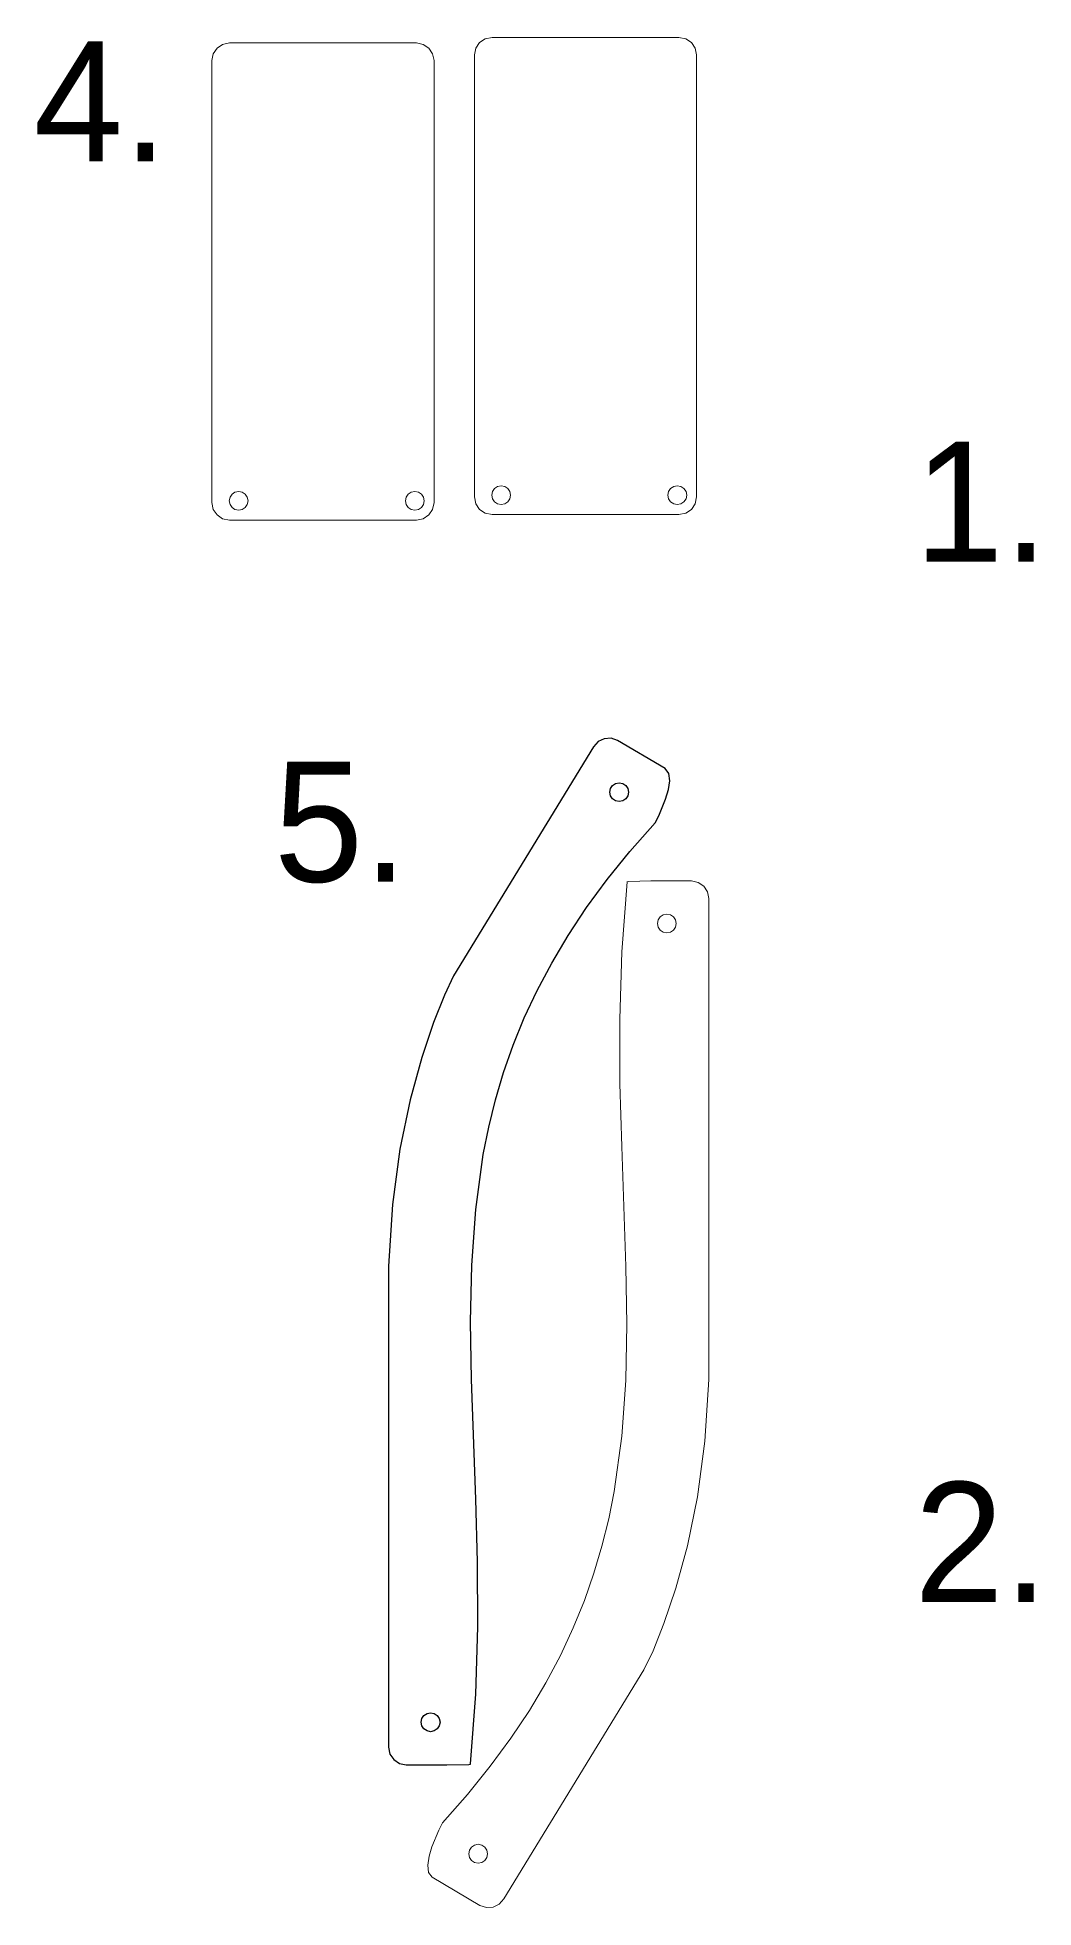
# Model space of a CAD drawing. Extents: x -110 to 546, y -59 to 410.
# Drawn here: x -109.5 to 14.9, y 176.8 to 410.5 of the extents above; entities that cross this region are included whole.
import ezdxf

# ---------------------------------------------------------------- set-up
doc = ezdxf.new("R2010")
doc.units = 0
doc.header["$MEASUREMENT"] = 0
doc.layers.get('0').update_dxf_attribs({"lineweight": 25, "true_color": 0xffffff})
doc.layers.add('Layer 1', color=7, linetype='BYLAYER', lineweight=5, true_color=0xffffff)
doc.styles.add('textstyle0', font='')
doc.styles.add('textstyle1', font='')
doc.styles.add('textstyle2', font='')
doc.styles.add('textstyle5', font='')
doc.styles.get('textstyle0').set_extended_font_data('Lexend Medium')
doc.styles.get('textstyle1').set_extended_font_data('Lexend Medium')
doc.styles.get('textstyle2').set_extended_font_data('Lexend Medium')
doc.styles.get('textstyle5').set_extended_font_data('Lexend Medium')

msp = doc.modelspace()

# ---------------------------------------------------------------- linework, layer by layer
for p, q in [((-39.49, 322.51), (-40.06, 321.85)), ((-38.73, 322.88), (-39.49, 322.51)), ((-37.89, 322.94), (-38.73, 322.88)), ((-37.06, 322.66), (-37.89, 322.94)), ((-31.11, 319.14), (-37.06, 322.66)), ((-40.06, 321.85), (-57.56, 293.24)), ((-30.65, 318.54), (-31.11, 319.14)), ((-30.55, 317.63), (-30.65, 318.54)), ((-38.04, 316.21), (-37.94, 316.66)), ((-37.94, 315.75), (-38.04, 316.21)), ((-37.94, 316.66), (-37.69, 317.04)), ((-37.69, 315.38), (-37.94, 315.75)), ((-37.69, 317.04), (-37.32, 317.29)), ((-37.32, 317.29), (-36.86, 317.38)), ((-36.86, 317.38), (-36.41, 317.29)), ((-36.41, 317.29), (-36.03, 317.04)), ((-36.03, 317.04), (-35.78, 316.66)), ((-35.78, 315.75), (-36.03, 315.38)), ((-35.78, 316.66), (-35.69, 316.21)), ((-35.69, 316.21), (-35.78, 315.75)), ((-35.69, 316.21), (-35.69, 316.21)), ((-31.07, 315.34), (-30.72, 316.52)), ((-30.72, 316.52), (-30.55, 317.63)), ((-37.32, 315.12), (-37.69, 315.38)), ((-36.86, 315.03), (-37.32, 315.12)), ((-36.4, 315.12), (-36.86, 315.03)), ((-36.03, 315.38), (-36.4, 315.12)), ((-32.38, 312.35), (-31.93, 313.26)), ((-31.93, 313.26), (-31.07, 315.34)), ((-35.52, 308.8), (-32.38, 312.35)), ((-32.38, 312.35), (-32.38, 312.35)), ((-38.36, 305.27), (-35.52, 308.8)), ((-40.93, 301.77), (-38.36, 305.27)), ((-43.24, 298.3), (-40.93, 301.77)), ((-45.3, 294.85), (-43.24, 298.3)), ((-47.12, 291.42), (-45.3, 294.85)), ((-57.56, 293.24), (-58.69, 290.84)), ((-58.69, 290.84), (-60.06, 287.42)), ((-48.72, 287.99), (-47.12, 291.42)), ((-60.06, 287.42), (-61.54, 283.04)), ((-50.11, 284.58), (-48.72, 287.99)), ((-61.54, 283.04), (-62.99, 277.75)), ((-51.3, 281.17), (-50.11, 284.58)), ((-52.31, 277.76), (-51.3, 281.17)), ((-62.99, 277.75), (-64.26, 271.61)), ((-53.15, 274.35), (-52.31, 277.76)), ((-53.84, 270.93), (-53.15, 274.35)), ((-64.26, 271.61), (-65.18, 264.67)), ((-54.79, 264.05), (-53.84, 270.93)), ((-65.18, 264.67), (-65.67, 256.97)), ((-55.29, 257.1), (-54.79, 264.05)), ((-55.42, 250.03), (-55.29, 257.1)), ((-65.67, 256.97), (-65.67, 196.86)), ((-55.31, 242.82), (-55.42, 250.03)), ((-54.78, 227.85), (-55.31, 242.82)), ((-54.57, 220.02), (-54.78, 227.85)), ((-54.53, 211.92), (-54.57, 220.02)), ((-54.79, 203.52), (-54.53, 211.92)), ((-55.44, 194.78), (-54.79, 203.52)), ((-61.25, 200.82), (-60.87, 201.07)), ((-60.87, 201.07), (-60.42, 201.16)), ((-60.42, 201.16), (-59.96, 201.07)), ((-59.96, 201.07), (-59.59, 200.82)), ((-61.59, 199.99), (-61.5, 200.45)), ((-61.5, 199.53), (-61.59, 199.99)), ((-61.5, 200.45), (-61.25, 200.82)), ((-61.25, 199.16), (-61.5, 199.53)), ((-60.87, 198.91), (-61.25, 199.16)), ((-60.42, 198.81), (-60.87, 198.91)), ((-59.96, 198.91), (-60.42, 198.81)), ((-59.59, 199.16), (-59.96, 198.91)), ((-59.59, 200.82), (-59.34, 200.45)), ((-59.34, 199.53), (-59.59, 199.16)), ((-59.34, 200.45), (-59.24, 199.99)), ((-59.24, 199.99), (-59.34, 199.53)), ((-59.24, 199.99), (-59.24, 199.99)), ((-65.67, 196.86), (-65.5, 196.01)), ((-65.5, 196.01), (-65.03, 195.32)), ((-65.03, 195.32), (-64.33, 194.85)), ((-64.33, 194.85), (-63.49, 194.67)), ((-63.49, 194.67), (-58.4, 194.67)), ((-58.4, 194.67), (-55.65, 194.73)), ((-55.65, 194.73), (-55.42, 194.77)), ((-55.42, 194.77), (-55.44, 194.78))]:
    msp.add_line(p, q)
at = {"layer": 'Layer 1'}
for p, q in [((-87.1, 409.16), (-87.57, 408.46)), ((-86.4, 409.63), (-87.1, 409.16)), ((-85.55, 409.81), (-86.4, 409.63)), ((-62.2, 409.81), (-85.55, 409.81)), ((-61.34, 409.63), (-62.2, 409.81)), ((-60.64, 409.16), (-61.34, 409.63)), ((-60.17, 408.46), (-60.64, 409.16)), ((-54.78, 409.15), (-54.95, 408.3)), ((-54.3, 409.85), (-54.78, 409.15)), ((-53.61, 410.32), (-54.3, 409.85)), ((-52.75, 410.5), (-53.61, 410.32)), ((-29.4, 410.5), (-52.75, 410.5)), ((-28.55, 410.32), (-29.4, 410.5)), ((-27.85, 409.85), (-28.55, 410.32)), ((-27.38, 409.15), (-27.85, 409.85)), ((-27.2, 408.3), (-27.38, 409.15)), ((-87.57, 408.46), (-87.75, 407.61)), ((-87.75, 407.61), (-87.75, 352.38)), ((-60, 407.61), (-60.17, 408.46)), ((-60, 352.39), (-60, 407.61)), ((-54.95, 408.3), (-54.95, 353.08)), ((-27.2, 353.08), (-27.2, 408.3)), ((-85.48, 353.06), (-85.58, 352.6)), ((-85.23, 353.43), (-85.48, 353.06)), ((-84.86, 353.68), (-85.23, 353.43)), ((-84.4, 353.77), (-84.86, 353.68)), ((-83.95, 353.68), (-84.4, 353.77)), ((-83.57, 353.43), (-83.95, 353.68)), ((-83.32, 353.06), (-83.57, 353.43)), ((-83.23, 352.6), (-83.32, 353.06)), ((-63.48, 353.06), (-63.58, 352.6)), ((-63.23, 353.43), (-63.48, 353.06)), ((-62.86, 353.68), (-63.23, 353.43)), ((-62.4, 353.77), (-62.86, 353.68)), ((-61.95, 353.68), (-62.4, 353.77)), ((-61.57, 353.43), (-61.95, 353.68)), ((-61.32, 353.06), (-61.57, 353.43)), ((-61.23, 352.6), (-61.32, 353.06)), ((-54.95, 353.08), (-54.78, 352.22)), ((-52.69, 353.75), (-52.78, 353.29)), ((-52.78, 353.29), (-52.69, 352.83)), ((-52.44, 354.12), (-52.69, 353.75)), ((-52.69, 352.83), (-52.44, 352.46)), ((-52.06, 354.37), (-52.44, 354.12)), ((-51.61, 354.46), (-52.06, 354.37)), ((-51.15, 354.37), (-51.61, 354.46)), ((-50.78, 354.12), (-51.15, 354.37)), ((-50.52, 353.75), (-50.78, 354.12)), ((-50.78, 352.46), (-50.52, 352.83)), ((-50.43, 353.29), (-50.52, 353.75)), ((-50.52, 352.83), (-50.43, 353.29)), ((-50.43, 353.29), (-50.43, 353.29)), ((-30.69, 353.75), (-30.78, 353.29)), ((-30.78, 353.29), (-30.69, 352.83)), ((-30.44, 354.12), (-30.69, 353.75)), ((-30.69, 352.83), (-30.44, 352.46)), ((-30.06, 354.37), (-30.44, 354.12)), ((-29.61, 354.46), (-30.06, 354.37)), ((-29.15, 354.37), (-29.61, 354.46)), ((-28.78, 354.12), (-29.15, 354.37)), ((-28.52, 353.75), (-28.78, 354.12)), ((-28.78, 352.46), (-28.52, 352.83)), ((-28.43, 353.29), (-28.52, 353.75)), ((-28.52, 352.83), (-28.43, 353.29)), ((-28.43, 353.29), (-28.43, 353.29)), ((-27.38, 352.22), (-27.2, 353.08)), ((-87.75, 352.38), (-87.57, 351.53)), ((-87.57, 351.53), (-87.1, 350.83)), ((-87.1, 350.83), (-86.4, 350.36)), ((-85.58, 352.6), (-85.48, 352.14)), ((-85.48, 352.14), (-85.23, 351.77)), ((-85.23, 351.77), (-84.86, 351.52)), ((-84.86, 351.52), (-84.4, 351.43)), ((-84.4, 351.43), (-83.95, 351.52)), ((-83.95, 351.52), (-83.57, 351.77)), ((-83.57, 351.77), (-83.32, 352.14)), ((-83.32, 352.14), (-83.23, 352.6)), ((-83.23, 352.6), (-83.23, 352.6)), ((-63.58, 352.6), (-63.48, 352.14)), ((-63.48, 352.14), (-63.23, 351.77)), ((-63.23, 351.77), (-62.86, 351.52)), ((-62.86, 351.52), (-62.4, 351.43)), ((-62.4, 351.43), (-61.95, 351.52)), ((-61.95, 351.52), (-61.57, 351.77)), ((-61.57, 351.77), (-61.32, 352.14)), ((-61.34, 350.36), (-60.64, 350.83)), ((-61.32, 352.14), (-61.23, 352.6)), ((-61.23, 352.6), (-61.23, 352.6)), ((-60.64, 350.83), (-60.17, 351.53)), ((-60.17, 351.53), (-60, 352.39)), ((-54.78, 352.22), (-54.3, 351.52)), ((-54.3, 351.52), (-53.6, 351.05)), ((-53.6, 351.05), (-52.75, 350.88)), ((-52.75, 350.88), (-29.4, 350.88)), ((-52.44, 352.46), (-52.06, 352.21)), ((-52.06, 352.21), (-51.61, 352.12)), ((-51.61, 352.12), (-51.15, 352.21)), ((-51.15, 352.21), (-50.78, 352.46)), ((-30.44, 352.46), (-30.06, 352.21)), ((-30.06, 352.21), (-29.61, 352.12)), ((-29.61, 352.12), (-29.15, 352.21)), ((-29.4, 350.88), (-28.55, 351.05)), ((-29.15, 352.21), (-28.78, 352.46)), ((-28.55, 351.05), (-27.85, 351.52)), ((-27.85, 351.52), (-27.38, 352.22)), ((-86.4, 350.36), (-85.54, 350.19)), ((-85.54, 350.19), (-62.2, 350.19)), ((-62.2, 350.19), (-61.34, 350.36)), ((-35.89, 304.99), (-36.54, 296.25)), ((-35.68, 305.04), (-35.91, 305)), ((-35.91, 305), (-35.89, 304.99)), ((-32.93, 305.1), (-35.68, 305.04)), ((-27.85, 305.1), (-32.93, 305.1)), ((-27, 304.92), (-27.85, 305.1)), ((-26.3, 304.45), (-27, 304.92)), ((-25.83, 303.76), (-26.3, 304.45)), ((-25.66, 302.91), (-25.83, 303.76)), ((-25.66, 242.8), (-25.66, 302.91)), ((-32.09, 299.78), (-32, 300.24)), ((-32, 299.33), (-32.09, 299.78)), ((-32.09, 299.78), (-32.09, 299.78)), ((-32, 300.24), (-31.74, 300.61)), ((-31.74, 298.95), (-32, 299.33)), ((-31.74, 300.61), (-31.37, 300.86)), ((-31.37, 300.86), (-30.91, 300.96)), ((-30.91, 300.96), (-30.46, 300.86)), ((-30.46, 300.86), (-30.08, 300.61)), ((-30.08, 300.61), (-29.83, 300.24)), ((-29.83, 299.33), (-30.08, 298.95)), ((-29.83, 300.24), (-29.74, 299.78)), ((-29.74, 299.78), (-29.83, 299.33)), ((-31.37, 298.7), (-31.74, 298.95)), ((-30.91, 298.61), (-31.37, 298.7)), ((-30.46, 298.7), (-30.91, 298.61)), ((-30.08, 298.95), (-30.46, 298.7)), ((-36.54, 296.25), (-36.8, 287.85)), ((-36.8, 287.85), (-36.77, 279.75)), ((-36.77, 279.75), (-36.55, 271.92)), ((-36.55, 271.92), (-36.02, 256.95)), ((-36.02, 256.95), (-35.91, 249.74)), ((-35.91, 249.74), (-36.05, 242.67)), ((-36.05, 242.67), (-36.54, 235.72)), ((-26.15, 235.11), (-25.66, 242.8)), ((-36.54, 235.72), (-37.5, 228.84)), ((-27.07, 228.16), (-26.15, 235.11)), ((-37.5, 228.84), (-38.18, 225.42)), ((-28.34, 222.02), (-27.07, 228.16)), ((-38.18, 225.42), (-39.02, 222.01)), ((-39.02, 222.01), (-40.03, 218.6)), ((-29.79, 216.73), (-28.34, 222.02)), ((-40.03, 218.6), (-41.22, 215.19)), ((-41.22, 215.19), (-42.61, 211.78)), ((-31.27, 212.35), (-29.79, 216.73)), ((-42.61, 211.78), (-44.21, 208.35)), ((-32.64, 208.93), (-31.27, 212.35)), ((-44.21, 208.35), (-46.03, 204.92)), ((-33.77, 206.53), (-32.64, 208.93)), ((-51.27, 177.92), (-33.77, 206.53)), ((-46.03, 204.92), (-48.09, 201.47)), ((-48.09, 201.47), (-50.4, 198)), ((-50.4, 198), (-52.97, 194.5)), ((-52.97, 194.5), (-55.81, 190.97)), ((-55.81, 190.97), (-58.95, 187.42)), ((-58.95, 187.42), (-59.4, 186.51)), ((-58.95, 187.42), (-58.95, 187.42)), ((-59.4, 186.51), (-60.26, 184.43)), ((-55.3, 184.4), (-54.93, 184.65)), ((-54.93, 184.65), (-54.47, 184.74)), ((-54.47, 184.74), (-54.01, 184.65)), ((-54.01, 184.65), (-53.64, 184.4)), ((-60.61, 183.25), (-60.79, 182.15)), ((-60.26, 184.43), (-60.61, 183.25)), ((-55.64, 183.57), (-55.55, 184.02)), ((-55.55, 183.11), (-55.64, 183.57)), ((-55.64, 183.57), (-55.64, 183.57)), ((-55.55, 184.02), (-55.3, 184.4)), ((-55.3, 182.73), (-55.55, 183.11)), ((-54.93, 182.48), (-55.3, 182.73)), ((-54.47, 182.39), (-54.93, 182.48)), ((-54.01, 182.48), (-54.47, 182.39)), ((-53.64, 182.73), (-54.01, 182.48)), ((-53.64, 184.4), (-53.39, 184.02)), ((-53.39, 183.11), (-53.64, 182.73)), ((-53.39, 184.02), (-53.3, 183.57)), ((-53.3, 183.57), (-53.39, 183.11)), ((-60.79, 182.15), (-60.69, 181.23)), ((-60.69, 181.23), (-60.22, 180.63)), ((-60.22, 180.63), (-54.27, 177.11)), ((-51.84, 177.26), (-51.27, 177.92)), ((-54.27, 177.11), (-53.44, 176.83)), ((-53.44, 176.83), (-52.6, 176.89)), ((-52.6, 176.89), (-51.84, 177.26))]:
    msp.add_line(p, q, dxfattribs=at)

# ---------------------------------------------------------------- texts
at = {"char_height": 1, "attachment_point": 1}
for s, insert, style in [('\\C7;\\H15;4.', (-110, 410), 'textstyle0'), ('\\C7;\\H15;1.', (0, 360), 'textstyle5'), ('\\C7;\\H15;5.', (-80, 320), 'textstyle1'), ('\\C7;\\H15;2.', (0, 230), 'textstyle2')]:
    msp.add_mtext(s, dxfattribs=dict(at, insert=insert, style=style))

doc.saveas('drawing.dxf')
